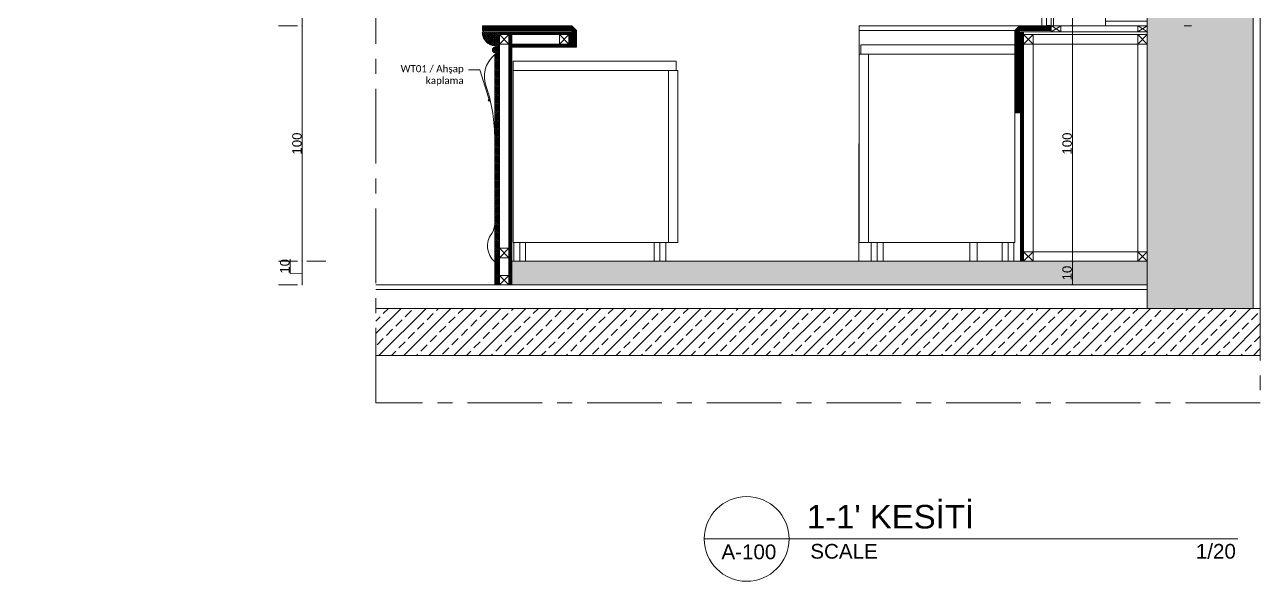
# Model space of a CAD drawing. Header units: millimetres. Extents: x 29001 to 40804, y -8833 to -5892.
# Drawn here: x 33770 to 34294, y -6582 to -6346 of the extents above; entities that cross this region are included whole.
import ezdxf
from ezdxf import colors
from ezdxf.entities.mleader import LeaderData, LeaderLine
from ezdxf.enums import TextEntityAlignment as Align
from ezdxf.math import Vec2, Vec3

# ---------------------------------------------------------------- set-up
doc = ezdxf.new("R2010")
doc.units = ezdxf.units.MM
doc.linetypes.add('CENTER', pattern=[50.8, 31.75, -6.35, 6.35, -6.35])
doc.layers.get('0').update_dxf_attribs({"lineweight": 0})
doc.layers.get('Defpoints').update_dxf_attribs({"lineweight": 0})
for name, color, linetype, lineweight in [('Auto-Metal', 71, 'Continuous', 0), ('wipeout', 254, 'Continuous', 0), ('xxx_Auto_Duvar_Alcipan', 50, 'Continuous', 0), ('xxx_Auto_Duvar_Duvar Gorunus 01', 253, 'Continuous', 0), ('xxx_Auto_Duvar_Duvar Plan Kesit', 7, 'Continuous', 0), ('xxx_Auto_Duvar_Yesil Alcipan', 93, 'Continuous', 0), ('xxx_Auto_Kaplama_Ahşap', 34, 'Continuous', 0), ('xxx_Auto_Kaplama_Ahşap Tarama', 16, 'Continuous', 0), ('xxx_Auto_Kaplama_Aluminyum', 133, 'Continuous', 0), ('xxx_Auto_Kaplama_Mermer', 23, 'Continuous', 0), ('xxx_Auto_Kaplama_Mermer Tarama', 45, 'Continuous', 0), ('xxx_Auto_Kaplama_Siva Sap', 253, 'Continuous', 0), ('xxx_Auto_Konstruksiyon_Metal Ince', 161, 'Continuous', 0), ('xxx_Auto_Olcu_Ic', 33, 'Continuous', 0), ('xxx_Auto_Tasiyici_KolonTarama', 253, 'Continuous', 0), ('xxx_Auto_Tefris_Mutfak', 251, 'Continuous', 0), ('xxx_Auto_Yardimci_Aks', 30, 'CENTER', 0), ('xxx_Auto_Yardimci_Isaret Genel', 51, 'Continuous', 0), ('xxx_Auto_Yardimci_Yazi', 7, 'Continuous', 0)]:
    doc.layers.add(name, color=color, linetype=linetype, lineweight=lineweight)
doc.layers.add('xxx_Auto_Duvar_Duvar Tarama', color=7, linetype='Continuous', lineweight=0, true_color=0x787878)
doc.styles.add('AUTOBAN', font='')
doc.styles.add('narrow', font='ARIALN.TTF', dxfattribs={"height": 4})
doc.styles.get("Standard").update_dxf_attribs({"font": 'arial.ttf'})
doc.styles.get('AUTOBAN').set_extended_font_data('Helvetica Normal Tr')
doc.dimstyles.new('AUTO_DIM_1-20', dxfattribs={"dimtxt": 4, "dimasz": 0.75, "dimexe": 2, "dimexo": 10, "dimgap": 0.2, "dimtad": 1, "dimdec": 0, "dimrnd": 0.5, "dimdsep": 46, "dimtxsty": 'AUTOBAN', "dimblk": 'ARCHTICK', "dimcen": 2, "dimclrd": 256, "dimclre": 256, "dimclrt": 256, "dimadec": 0, "dimazin": 0, "dimtfac": 1, "dimtdec": 0, "dimtix": 1, "dimtofl": 0, "dimtmove": 1, "dimatfit": 3, "dimfxl": 1, "dimtolj": 1, "dimtzin": 0, "dimlwd": -1, "dimlwe": -1, "dimarcsym": 0})

# ---------------------------------------------------------------- blocks, each defined once
blk = doc.blocks.new('5x5')
at = {"layer": 'xxx_Auto_Kaplama_Aluminyum'}
for p, q in [((5, 5), (0, 0)), ((5, 0), (0, 5))]:
    blk.add_line(p, q, dxfattribs=at)
blk.add_lwpolyline([(5, 0), (0, 0), (0, 5), (5, 5)], close=True, dxfattribs=at)
blk = doc.blocks.new('_Dot')
at = {"color": 0, "linetype": 'ByBlock', "lineweight": -2}
blk.add_line((-0.5, 0), (-1, 0), dxfattribs=at)
at = {"color": 0, "linetype": 'ByBlock', "const_width": 0.5}
blk.add_lwpolyline([(-0.25, 0, 1), (0.25, 0, 1)], format="xyb", close=True, dxfattribs=at)
blk = doc.blocks.new('_ArchTick')
at = {"color": 0, "linetype": 'ByBlock', "const_width": 0.15}
blk.add_lwpolyline([(-0.5, -0.5), (0.5, 0.5)], dxfattribs=at)
blk = doc.blocks.new('*D180')
at = {"layer": 'Defpoints', "color": 0, "transparency": 16777216}
for p in [(33887.37, -6446.55), (33887.37, -6446.55), (33887.37, -6456.55)]:
    blk.add_point(p, dxfattribs=at)
at = {"layer": 'xxx_Auto_Olcu_Ic', "transparency": 16777216}
for p, q in [((33882.24, -6451.75), (33882.24, -6445.63)), ((33877.37, -6446.55), (33885.37, -6446.55)), ((33887.37, -6456.55), (33887.37, -6446.55)), ((33877.37, -6456.55), (33885.37, -6456.55)), ((33887.37, -6451.55), (33882.24, -6451.75))]:
    blk.add_line(p, q, dxfattribs=at)
at = {"layer": 'xxx_Auto_Olcu_Ic', "transparency": 16777216, "xscale": 0.75, "yscale": 0.75, "zscale": 0.75}
for p, rotation in [((33887.37, -6446.55), 90), ((33887.37, -6456.55), 270)]:
    blk.add_blockref('_ArchTick', p, dxfattribs=dict(at, rotation=rotation))
at = {"layer": 'xxx_Auto_Olcu_Ic', "transparency": 16777216, "insert": (33880.04, -6448.69), "char_height": 4, "attachment_point": 5, "rotation": 90, "style": 'AUTOBAN'}
blk.add_mtext('\\A1;10', dxfattribs=at)
blk = doc.blocks.new('*D181')
at = {"layer": 'Defpoints', "color": 0, "transparency": 16777216}
for p in [(33887.37, -6346.55), (33887.37, -6346.55), (33887.37, -6446.55)]:
    blk.add_point(p, dxfattribs=at)
at = {"layer": 'xxx_Auto_Olcu_Ic', "transparency": 16777216}
for p, q in [((33877.37, -6346.55), (33885.37, -6346.55)), ((33887.37, -6446.55), (33887.37, -6346.55)), ((33897.37, -6446.55), (33889.37, -6446.55))]:
    blk.add_line(p, q, dxfattribs=at)
at = {"layer": 'xxx_Auto_Olcu_Ic', "transparency": 16777216, "xscale": 0.75, "yscale": 0.75, "zscale": 0.75}
for p, rotation in [((33887.37, -6346.55), 90), ((33887.37, -6446.55), 270)]:
    blk.add_blockref('_ArchTick', p, dxfattribs=dict(at, rotation=rotation))
at = {"layer": 'xxx_Auto_Olcu_Ic', "transparency": 16777216, "insert": (33885.17, -6396.55), "char_height": 4, "attachment_point": 5, "rotation": 90, "style": 'AUTOBAN'}
blk.add_mtext('\\A1;100', dxfattribs=at)
blk = doc.blocks.new('*D182')
at = {"layer": 'Defpoints', "color": 0, "transparency": 16777216}
for p in [(33887.37, -6259.55), (33887.37, -6259.55), (33887.37, -6346.55)]:
    blk.add_point(p, dxfattribs=at)
at = {"layer": 'xxx_Auto_Olcu_Ic', "transparency": 16777216}
for p, q in [((33877.37, -6259.55), (33885.37, -6259.55)), ((33887.37, -6346.55), (33887.37, -6259.55)), ((33877.37, -6346.55), (33885.37, -6346.55))]:
    blk.add_line(p, q, dxfattribs=at)
at = {"layer": 'xxx_Auto_Olcu_Ic', "transparency": 16777216, "xscale": 0.75, "yscale": 0.75, "zscale": 0.75}
for p, rotation in [((33887.37, -6259.55), 90), ((33887.37, -6346.55), 270)]:
    blk.add_blockref('_ArchTick', p, dxfattribs=dict(at, rotation=rotation))
at = {"layer": 'xxx_Auto_Olcu_Ic', "transparency": 16777216, "insert": (33885.17, -6303.05), "char_height": 4, "attachment_point": 5, "rotation": 90, "style": 'AUTOBAN'}
blk.add_mtext('\\A1;87', dxfattribs=at)
blk = doc.blocks.new('TITLE')
for p, q in [((7.65, 0), (-7.2, 0)), ((7.2, 0), (83.43, 0))]:
    blk.add_line(p, q)
for start, end in [(0, 180), (180, 0)]:
    blk.add_arc((0, 0), 7.2, start, end)
blk.add_text('SCALE', height=2.5).set_placement((10.81, -3.35))
blk.add_attdef('%%UTITLE', (10.23, 1.78), '', height=4)
blk.add_attdef('SHEET', text='', height=2.5).set_placement((3.8, 2.58), align=Align.MIDDLE_CENTER)
blk.add_attdef('R-XXX', text='', height=2.5).set_placement((0.38, -3.45), align=Align.CENTER)
blk.add_attdef('SCALE', text='', height=2.5).set_placement((83.07, -3.35), align=Align.RIGHT)
blk = doc.blocks.new('*D209')
at = {"layer": 'Defpoints', "color": 0, "transparency": 16777216}
for p in [(34214.32, -6446.55), (34217.38, -6446.55, 0), (34217.38, -6456.55)]:
    blk.add_point(p, dxfattribs=at)
at = {"layer": 'xxx_Auto_Olcu_Ic', "transparency": 16777216}
for p, q in [((34207.38, -6446.55), (34212.32, -6446.55)), ((34214.32, -6456.55), (34214.32, -6446.55)), ((34207.38, -6456.55), (34212.32, -6456.55))]:
    blk.add_line(p, q, dxfattribs=at)
at = {"layer": 'xxx_Auto_Olcu_Ic', "transparency": 16777216, "xscale": 0.75, "yscale": 0.75, "zscale": 0.75}
for p, rotation in [((34214.32, -6446.55), 90), ((34214.32, -6456.55), 270)]:
    blk.add_blockref('_ArchTick', p, dxfattribs=dict(at, rotation=rotation))
at = {"layer": 'xxx_Auto_Olcu_Ic', "transparency": 16777216, "insert": (34212.12, -6451.55), "char_height": 4, "attachment_point": 5, "rotation": 90, "style": 'AUTOBAN'}
blk.add_mtext('\\A1;10', dxfattribs=at)
blk = doc.blocks.new('*D210')
at = {"layer": 'Defpoints', "color": 0, "transparency": 16777216}
for p in [(34214.32, -6346.55, 0.02), (34214.32, -6346.55), (34217.38, -6446.55, 0)]:
    blk.add_point(p, dxfattribs=at)
at = {"layer": 'xxx_Auto_Olcu_Ic', "transparency": 16777216}
for p, q in [((34204.32, -6346.55), (34212.32, -6346.55)), ((34214.32, -6446.55), (34214.32, -6346.55)), ((34207.38, -6446.55), (34212.32, -6446.55))]:
    blk.add_line(p, q, dxfattribs=at)
at = {"layer": 'xxx_Auto_Olcu_Ic', "transparency": 16777216, "xscale": 0.75, "yscale": 0.75, "zscale": 0.75}
for p, rotation in [((34214.32, -6346.55), 90), ((34214.32, -6446.55), 270)]:
    blk.add_blockref('_ArchTick', p, dxfattribs=dict(at, rotation=rotation))
at = {"layer": 'xxx_Auto_Olcu_Ic', "transparency": 16777216, "insert": (34212.12, -6396.55), "char_height": 4, "attachment_point": 5, "rotation": 90, "style": 'AUTOBAN'}
blk.add_mtext('\\A1;100', dxfattribs=at)
blk = doc.blocks.new('*D211')
at = {"layer": 'Defpoints', "color": 0, "transparency": 16777216}
for p in [(34214.32, -6302.75), (34228.38, -6302.75), (34214.32, -6346.55, 0.02)]:
    blk.add_point(p, dxfattribs=at)
at = {"layer": 'xxx_Auto_Olcu_Ic', "transparency": 16777216}
for p, q in [((34218.38, -6302.75), (34212.32, -6302.75)), ((34214.32, -6346.55), (34214.32, -6302.75)), ((34204.32, -6346.55), (34212.32, -6346.55))]:
    blk.add_line(p, q, dxfattribs=at)
at = {"layer": 'xxx_Auto_Olcu_Ic', "transparency": 16777216, "xscale": 0.75, "yscale": 0.75, "zscale": 0.75}
for p, rotation in [((34214.32, -6302.75), 90), ((34214.32, -6346.55), 270)]:
    blk.add_blockref('_ArchTick', p, dxfattribs=dict(at, rotation=rotation))
at = {"layer": 'xxx_Auto_Olcu_Ic', "transparency": 16777216, "insert": (34212.12, -6324.65), "char_height": 4, "attachment_point": 5, "rotation": 90, "style": 'AUTOBAN'}
blk.add_mtext('\\A1;44', dxfattribs=at)

msp = doc.modelspace()

# ---------------------------------------------------------------- hatches: boundary and pattern name
at = {"true_color": 0x7e837c}
h = msp.add_hatch(color=8, dxfattribs=at)
h.dxf.hatch_style = 1
h.paths.add_polyline_path([(34246.1, -5999.7), (34246.1, -6466.55), (34291.1, -6466.55), (34291.1, -5999.7)])
at = {"layer": 'xxx_Auto_Duvar_Duvar Tarama'}
h = msp.add_hatch(dxfattribs=at)
h.set_pattern_fill('ANSI31', color=256, scale=3)
h.set_pattern_definition([(315, (31934.65708, -6193.92155), (0.26516504, 0.26516504), [])])
h.paths.add_polyline_path([(33971.13, -6350.3), (33971.13, -6349.05), (34001.85, -6349.05), (34001.85, -6350.3)])
h = msp.add_hatch(dxfattribs=at)
h.set_pattern_fill('ANSI31', color=256, scale=3)
h.set_pattern_definition([(315, (31923.6826, -6193.92155), (0.26516504, 0.26516504), [])])
h.paths.add_polyline_path([(34000.6, -6350.3), (34000.6, -6354.3), (34001.85, -6354.3), (34001.85, -6350.3)])
h = msp.add_hatch(dxfattribs=at)
h.set_pattern_fill('ANSI31', color=256, scale=3)
h.set_pattern_definition([(315, (31934.65708, -6199.17155), (0.26516504, 0.26516504), [])])
h.paths.add_polyline_path([(33976.38, -6355.55), (33976.38, -6354.3), (34001.85, -6354.3), (34001.85, -6355.55)])
at = {"layer": 'xxx_Auto_Kaplama_Ahşap Tarama', "linetype": 'Continuous'}
h = msp.add_hatch(dxfattribs=at)
h.set_pattern_fill('ANSI37', color=256, scale=5, angle=-90)
h.set_pattern_definition([(225, (31849.6141, -6193.92155), (0.44194174, -0.44194174), []), (315, (31849.6141, -6193.92155), (0.44194174, 0.44194174), [])])
edge = h.paths.add_edge_path()
edge.add_line((33971.13, -6443.05), (33969.13, -6443.05))
edge.add_line((33969.13, -6443.05), (33969.13, -6358.55))
edge.add_line((33969.13, -6358.55), (33969.63, -6358.55))
edge.add_line((33969.63, -6358.55), (33969.63, -6358.05))
edge.add_line((33969.63, -6358.05), (33969.13, -6358.05))
edge.add_arc((33969.41, -6356.8), 1.28, 102.6804, 257.3195, ccw=False)
edge.add_line((33969.13, -6355.55), (33969.63, -6355.55))
edge.add_line((33969.63, -6355.55), (33969.63, -6355.05))
edge.add_line((33969.63, -6355.05), (33969.13, -6355.05))
edge.add_arc((33969.61, -6349.31), 5.76, 177.3847, 265.2399, ccw=False)
edge.add_line((33963.86, -6349.05), (33971.13, -6349.05))
edge.add_line((33971.13, -6349.05), (33971.13, -6443.05))
at = {"layer": 'xxx_Auto_Kaplama_Mermer Tarama'}
h = msp.add_hatch(dxfattribs=at)
h.set_pattern_fill('ANSI31', color=256, scale=3)
h.set_pattern_definition([(315, (31916.2883, -6193.92155), (0.26516504, 0.26516504), [])])
h.paths.add_polyline_path([(34001.85, -6346.55), (33963.86, -6346.55), (33963.86, -6348.55), (34001.85, -6348.55)])
h = msp.add_hatch(dxfattribs=at)
h.set_pattern_fill('ANSI31', color=256, scale=3)
h.set_pattern_definition([(315, (31933.7307, -6193.9207), (0.26516504, 0.26516504), [])])
h.paths.add_polyline_path([(34001.85, -6355.55), (34001.85, -6346.55), (34003.85, -6348.55), (34003.85, -6355.55)])
h = msp.add_hatch(dxfattribs=at)
h.set_pattern_fill('ANSI31', color=256, scale=3)
h.set_pattern_definition([(45, (-36978.1374, -32347.52497), (-0.265165043, 0.265165043), [])])
h.paths.add_polyline_path([(33971.13, -6456.55), (33969.13, -6456.55), (33969.13, -6443.05), (33971.13, -6443.05)])
at = {"layer": 'xxx_Auto_Tasiyici_KolonTarama'}
h = msp.add_hatch(dxfattribs=at)
h.set_pattern_fill('ANSI33', color=256, scale=30)
h.set_pattern_definition([(45, (-19625.624, -30312.418), (-5.3033009, 5.3033009), []), (45, (-19620.321, -30312.418), (-5.3033009, 5.3033009), [3.75, -1.875])])
h.paths.add_polyline_path([(34294.1, -6486.55), (34294.1, -6466.55), (33918.63, -6466.55), (33918.63, -6486.55)])

# ---------------------------------------------------------------- linework, layer by layer
at = {"elevation": 0}
msp.add_lwpolyline([(34246.1, -6466.55), (34291.1, -6466.55), (34291.1, -5999.7), (34246.1, -5999.7)], close=True, dxfattribs=at)
at = {"layer": 'xxx_Auto_Duvar_Alcipan', "elevation": -0.02}
for points in [[(33971.13, -6350.3), (33971.13, -6349.05), (34001.85, -6349.05), (34001.85, -6350.3)], [(33976.38, -6355.55), (33976.38, -6354.3), (34001.85, -6354.3), (34001.85, -6355.55)]]:
    msp.add_lwpolyline(points, close=True, dxfattribs=at)
at = {"layer": 'xxx_Auto_Duvar_Alcipan'}
msp.add_lwpolyline([(34000.6, -6350.3), (34000.6, -6354.3), (34001.85, -6354.3), (34001.85, -6350.3)], close=True, dxfattribs=at)
at = {"layer": 'xxx_Auto_Duvar_Duvar Plan Kesit'}
for points, elevation in [([(33918.63, -6466.55), (34294.1, -6466.55)], 0), ([(34294.1, -6486.55), (34294.1, -6466.55)], 0), ([(34294.1, -6486.55), (33918.63, -6486.55)], -0.02)]:
    msp.add_lwpolyline(points, dxfattribs=dict(at, elevation=elevation))
at = {"layer": 'xxx_Auto_Duvar_Yesil Alcipan', "elevation": 0}
msp.add_lwpolyline([(34242.1, -6350.3), (34246.1, -6350.3), (34246.1, -6349.05), (34242.1, -6349.05)], dxfattribs=at)
at = {"layer": 'xxx_Auto_Kaplama_Ahşap'}
for points, elevation in [([(34246.1, -6346.55), (34246.1, -6344.55), (34228.38, -6344.55), (34228.38, -6346.55), (34246.1, -6346.55)], -3.67), ([(34246.1, -6346.55), (34242.1, -6349.05)], 0), ([(34242.23, -6346.55), (34246.1, -6349.05)], 0.02), ([(34261.85, -6346.55), (34264.85, -6346.55)], -3.67), ([(33969.13, -6355.05), (33969.13, -6349.05)], 0)]:
    msp.add_lwpolyline(points, dxfattribs=dict(at, elevation=elevation))
at = {"layer": 'xxx_Auto_Kaplama_Ahşap', "elevation": 0}
msp.add_lwpolyline([(34242.1, -6349.05), (34246.1, -6349.05), (34246.1, -6346.55), (34242.1, -6346.55)], close=True, dxfattribs=at)
for points in [[(33971.13, -6443.05), (33969.13, -6443.05), (33969.13, -6358.55), (33969.63, -6358.55), (33969.63, -6358.05), (33969.13, -6358.05, -0.799999), (33969.13, -6355.55), (33969.63, -6355.55), (33969.63, -6355.05), (33969.13, -6355.05, -0.403291), (33963.86, -6349.05), (33971.13, -6349.05)], [(33969.13, -6430.7, -0.136772), (33967.88, -6434.74, 0.40283), (33969.13, -6446.74)]]:
    msp.add_lwpolyline(points, format="xyb", close=True, dxfattribs=at)
msp.add_lwpolyline([(33969.13, -6394.74), (33969.13, -6358.74, 0.33204), (33965.69, -6372.74, -0.076082), (33969.13, -6394.74)], format="xyb", dxfattribs=at)
at = {"layer": 'xxx_Auto_Kaplama_Mermer'}
for points in [[(34001.85, -6346.55), (33963.86, -6346.55), (33963.86, -6348.55), (34001.85, -6348.55)], [(34001.85, -6355.55), (34001.85, -6346.55), (34003.85, -6348.55), (34003.85, -6355.55)]]:
    msp.add_lwpolyline(points, close=True, dxfattribs=at)
for points, elevation in [([(33964.36, -6348.55), (33964.36, -6349.05)], 0), ([(34246.1, -6456.55), (33918.63, -6456.55)], 0.02), ([(34246.1, -6458.55), (33918.63, -6458.55)], 0.02)]:
    msp.add_lwpolyline(points, dxfattribs=dict(at, elevation=elevation))
at = {"layer": 'xxx_Auto_Kaplama_Mermer', "elevation": 0}
msp.add_lwpolyline([(33971.13, -6456.55), (33969.13, -6456.55), (33969.13, -6443.05), (33971.13, -6443.05)], close=True, dxfattribs=at)
at = {"layer": 'xxx_Auto_Kaplama_Mermer'}
msp.add_lwpolyline([(34246.1, -6456.55), (34246.1, -6458.55)], dxfattribs=at)
at = {"layer": 'xxx_Auto_Kaplama_Siva Sap', "elevation": 0}
for points in [[(34246.1, -6466.55), (34246.1, -6466.55), (34246.1, -5999.7), (34246.1, -5999.7)], [(34291.1, -6466.55), (34294.1, -6466.55), (34294.1, -5999.7), (34291.1, -5999.7)]]:
    msp.add_lwpolyline(points, close=True, dxfattribs=at)
at = {"layer": 'xxx_Auto_Konstruksiyon_Metal Ince', "linetype": 'Continuous'}
msp.add_lwpolyline([(34246.1, -6442.55), (34246.1, -6354.3), (34242.1, -6354.3), (34242.1, -6442.55)], close=True, dxfattribs=at)
at = {"layer": 'xxx_Auto_Tefris_Mutfak', "elevation": 0}
msp.add_lwpolyline([(33969.13, -6456.55), (33971.13, -6456.55)], dxfattribs=at)

# ---------------------------------------------------------------- block references
at = {"layer": 'Auto-Metal', "xscale": 0.8, "yscale": 0.8, "zscale": 0.8}
for p in [(33971.13, -6354.3, 0), (33996.6, -6354.3), (34242.1, -6354.3), (34242.1, -6446.55, -0.02), (33971.13, -6456.55, 0)]:
    msp.add_blockref('5x5', p, dxfattribs=at)
at = {"layer": 'xxx_Auto_Yardimci_Isaret Genel'}
ref = msp.add_blockref('TITLE', (34076.06, -6564.48, 0), dxfattribs=dict(at, xscale=2.5, yscale=2.5, zscale=2.5))
ref.add_attrib('R-XXX', 'A-100', dxfattribs={"layer": '0', "height": 6.25, "style": 'AUTOBAN'}).set_placement((34077.01, -6573.09, 0), align=Align.CENTER)
ref.add_attrib('SCALE', '1/20', dxfattribs={"layer": '0', "height": 6.25, "style": 'AUTOBAN'}).set_placement((34283.74, -6572.86, 0), align=Align.RIGHT)
ref.add_attrib('%%UTITLE', "1-1' KESİTİ", (34101.62, -6560.04, 0), dxfattribs={"layer": '0', "height": 10, "style": 'AUTOBAN'})

# ---------------------------------------------------------------- dimensions: what is measured, and where the dimension line sits
at = {"layer": 'xxx_Auto_Olcu_Ic'}
for base, p1, p2, picture, middle in [((33887.37, -6259.55, 0.02), (33887.37, -6346.55, 0.02), (33887.37, -6259.55, 0.02), '*D182', (33885.17, -6303.05, 0.02)), ((33887.37, -6346.55, 0.02), (33887.37, -6446.55, 0.02), (33887.37, -6346.55, 0.02), '*D181', (33885.17, -6396.55, 0.02))]:
    dim = msp.add_linear_dim(base=base, p1=p1, p2=p2, angle=90, dimstyle='AUTO_DIM_1-20', dxfattribs=at)
    dim.commit()
    dim.dimension.update_dxf_attribs({"geometry": picture, "text_midpoint": middle})
dim = msp.add_linear_dim(base=(33887.37, -6446.55, 0.02), p1=(33887.37, -6456.55, 0.02), p2=(33887.37, -6446.55, 0.02), angle=90, dimstyle='AUTO_DIM_1-20', dxfattribs=at)
dim.commit()
dim.dimension.update_dxf_attribs({"geometry": '*D180', "text_midpoint": (33882.24, -6451.55, 0.02), "dimtype": 160})

# ---------------------------------------------------------------- leaders
at = {"layer": 'xxx_Auto_Yardimci_Yazi'}
ml = msp.add_multileader_mtext('Standard', dxfattribs=at)
ml.set_content('{\\fCalibri Light|b0|i0|c162|p34;WT01 / Ahşap \\Pkaplama}', color=256, style='narrow')
ml.set_leader_properties(color=256, linetype='ByLayer', lineweight=-1)
ml.set_arrow_properties(name='DOT')
ml.build(insert=Vec2(0, 0))
ml.multileader.update_dxf_attribs({"dogleg_length": 49.61, "arrow_head_size": 1.2})
ctx = ml.context
ctx.base_point, ctx.char_height, ctx.arrow_head_size, ctx.plane_origin = Vec3(33927.67, -6365.17, 0), 3, 1.2, Vec3(34320.76, -6266.93, 0)
ctx.text_align_type = 2
notes = []
notes.append((ctx, [(0, (1, 1, 0), (33962.82, -6365.17, 0), (-1, 0), 4.85, [(0, [(33966.79, -6378.13, 0)], 0, [])])]))
ctx.mtext.insert, ctx.mtext.width, ctx.mtext.defined_height, ctx.mtext.alignment, ctx.mtext.flow_direction = Vec3(33955.97, -6363.25, 0), 186.3768, 39.78, 3, 5
for ctx, leaders in notes:
    for number, flags, end, landing, length, lines in leaders:
        leader = LeaderData()
        leader.index, (leader.has_last_leader_line, leader.has_dogleg_vector, leader.attachment_direction) = number, flags
        leader.last_leader_point, leader.dogleg_vector, leader.dogleg_length = Vec3(end), Vec3(landing), length
        for number, points, colour, breaks in lines:
            line = LeaderLine()
            line.index, line.vertices, line.color, line.breaks = number, Vec3.list(points), colors.encode_raw_color(colour), breaks
            leader.lines.append(line)
        ctx.leaders.append(leader)

# ---------------------------------------------------------------- wipeouts: each hides what was drawn before it
msp.add_wipeout([(34124.53, -6354.55), (34189.88, -6354.55), (34189.88, -6348.55), (34191.88, -6346.55), (34205.38, -6346.55), (34205.38, -6349.05), (34192.38, -6349.05), (34192.38, -6446.55), (34128.98, -6446.55), (34128.98, -6438.55), (34123.82, -6438.55)]).translate(0, 0, 0.02).dxf.layer = 'wipeout'
msp.add_wipeout([(33976.88, -6361.55), (34046.17, -6361.55), (34046.17, -6365.55), (34046.88, -6365.55), (34046.88, -6438.55), (34041.72, -6438.55), (34041.72, -6446.55), (34036.75, -6446.55), (34036.75, -6438.55), (33982.21, -6438.55), (33982.21, -6446.55), (33977.25, -6446.55), (33977.25, -6438.55), (33976.88, -6438.55)]).dxf.layer = 'wipeout'

# ---------------------------------------------------------------- next in the draw order: hatches: boundary and pattern name
at = {"true_color": 0x7e837c}
h = msp.add_hatch(color=8, dxfattribs=at)
h.dxf.hatch_style = 1
h.paths.add_polyline_path([(33976.38, -6456.55), (34246.1, -6456.55), (34246.1, -6446.55), (33976.38, -6446.55)])
at = {"layer": 'xxx_Auto_Duvar_Duvar Tarama'}
h = msp.add_hatch(dxfattribs=at)
h.set_pattern_fill('ANSI31', color=256, scale=0.1)
h.set_pattern_definition([(45, (24810.86744, -14792.3556), (-0.224506403, 0.224506403), [])])
h.paths.add_polyline_path([(33976.38, -6456.55), (33975.13, -6456.55), (33975.13, -6350.3), (33976.38, -6350.3)])
h = msp.add_hatch(dxfattribs=at)
h.set_pattern_fill('ANSI31', color=256, scale=0.1)
h.set_pattern_definition([(45, (-21646.76424, 39677.0924), (-0.224506403, 0.224506403), [])])
h.paths.add_polyline_path([(34193.63, -6349.05), (34193.63, -6446.55), (34192.38, -6446.55), (34192.38, -6349.05)])
at = {"layer": 'xxx_Auto_Kaplama_Mermer Tarama'}
h = msp.add_hatch(dxfattribs=at)
h.set_pattern_fill('ANSI31', color=256, scale=3, angle=90)
h.set_pattern_definition([(45, (33056.20656, -6193.92154), (-0.26516504, 0.26516504), [])])
h.paths.add_polyline_path([(34191.88, -6383.55), (34191.88, -6346.55), (34189.88, -6348.55), (34189.88, -6383.55)])
h = msp.add_hatch(dxfattribs=at)
h.set_pattern_fill('ANSI31', color=256, scale=3, angle=90)
h.set_pattern_definition([(45, (33648.20103, -7329.64492), (-0.26516504, 0.26516504), [])])
h.paths.add_polyline_path([(34205.38, -6346.55), (34205.38, -6348.55), (34191.88, -6348.55), (34191.88, -6346.55)])

# ---------------------------------------------------------------- next in the draw order: linework, layer by layer
at = {"layer": 'xxx_Auto_Duvar_Alcipan', "elevation": 0}
msp.add_lwpolyline([(33976.38, -6456.55), (33975.13, -6456.55), (33975.13, -6350.3), (33976.38, -6350.3)], close=True, dxfattribs=at)
at = {"layer": 'xxx_Auto_Duvar_Duvar Gorunus 01', "linetype": 'Continuous', "elevation": 10.34}
msp.add_lwpolyline([(34206.25, -6339.55), (34228.38, -6339.55), (34228.38, -6346.55), (34206.25, -6346.55)], close=True, dxfattribs=at)
at = {"layer": 'xxx_Auto_Duvar_Duvar Gorunus 01', "linetype": 'Continuous'}
msp.add_lwpolyline([(34173.85, -6438.55), (34173.85, -6446.55), (34170.85, -6446.55), (34170.85, -6438.55)], dxfattribs=at)
at = {"layer": 'xxx_Auto_Duvar_Yesil Alcipan', "elevation": 0.02}
msp.add_lwpolyline([(34193.63, -6349.05), (34193.63, -6446.55), (34192.38, -6446.55), (34192.38, -6349.05)], close=True, dxfattribs=at)
msp.add_lwpolyline([(34246.1, -6349.05), (34193.63, -6349.05), (34193.63, -6350.3), (34246.1, -6350.3)], dxfattribs=at)
at = {"layer": 'xxx_Auto_Kaplama_Ahşap', "linetype": 'Continuous', "elevation": 0}
msp.add_lwpolyline([(34201.38, -6153.46), (34201.38, -6346.55)], dxfattribs=at)
at = {"layer": 'xxx_Auto_Kaplama_Ahşap'}
for points, elevation in [([(34203.38, -6155.46), (34205.38, -6155.46), (34205.38, -6346.35), (34203.38, -6346.35)], 0), ([(34205.38, -6349.05), (34209.38, -6349.05), (34209.38, -6346.55), (34205.38, -6346.55)], 0.02)]:
    msp.add_lwpolyline(points, close=True, dxfattribs=dict(at, elevation=elevation))
for points, elevation in [([(34209.38, -6346.55), (34205.38, -6349.05)], 0.02), ([(34205.5, -6346.55), (34209.38, -6349.05)], 0.05)]:
    msp.add_lwpolyline(points, dxfattribs=dict(at, elevation=elevation))
at = {"layer": 'xxx_Auto_Kaplama_Aluminyum'}
for p, q in [((34123.82, -6358.55, 0), (34188.88, -6358.55)), ((34123.82, -6438.55, 0.02), (34188.88, -6438.55, 0.02))]:
    msp.add_line(p, q, dxfattribs=at)
for points, elevation in [([(34124.53, -6354.55), (34189.88, -6354.55), (34189.88, -6358.55), (34124.53, -6358.55)], 0.02), ([(34189.88, -6438.55), (34123.82, -6438.55), (34123.82, -6358.55), (34189.88, -6358.55)], 0.02), ([(34123.82, -6358.55), (34127.76, -6358.55), (34127.76, -6438.55), (34123.82, -6438.55)], 0.02), ([(34046.88, -6365.55), (34042.94, -6365.55), (34042.94, -6438.55), (34046.88, -6438.55)], 0), ([(34039.23, -6446.55), (34036.75, -6446.55), (34036.75, -6438.55), (34039.23, -6438.55)], 0), ([(34041.72, -6446.55), (34039.24, -6446.55), (34039.24, -6438.55), (34041.72, -6438.55)], 0), ([(34128.98, -6446.55), (34131.46, -6446.55), (34131.46, -6438.55), (34128.98, -6438.55)], 0.02), ([(34131.47, -6446.55), (34133.95, -6446.55), (34133.95, -6438.55), (34131.47, -6438.55)], 0.02), ([(34184.54, -6446.55), (34187.02, -6446.55), (34187.02, -6438.55), (34184.54, -6438.55)], 0.02), ([(34187.03, -6446.55), (34189.51, -6446.55), (34189.51, -6438.55), (34187.03, -6438.55)], 0.02)]:
    msp.add_lwpolyline(points, close=True, dxfattribs=dict(at, elevation=elevation))
for points in [[(34046.17, -6361.55), (33976.88, -6361.55), (33976.88, -6365.55), (34046.17, -6365.55)], [(33976.88, -6438.55), (34046.88, -6438.55), (34046.88, -6365.55), (33976.88, -6365.55)], [(33979.73, -6446.55), (33977.25, -6446.55), (33977.25, -6438.55), (33979.73, -6438.55)], [(33982.21, -6446.55), (33979.74, -6446.55), (33979.74, -6438.55), (33982.21, -6438.55)]]:
    msp.add_lwpolyline(points, close=True, dxfattribs=at)
at = {"layer": 'xxx_Auto_Kaplama_Mermer'}
for p, q in [((34123.87, -6346.55), (34123.74, -6446.55)), ((34191.88, -6346.55, 0.02), (34123.87, -6346.55)), ((34189.88, -6348.55, 0.02), (34123.87, -6348.55))]:
    msp.add_line(p, q, dxfattribs=at)
at = {"layer": 'xxx_Auto_Kaplama_Mermer', "elevation": 0.02}
for points in [[(34191.88, -6383.55), (34191.88, -6346.55), (34189.88, -6348.55), (34189.88, -6383.55)], [(34205.38, -6346.55), (34205.38, -6348.55), (34191.88, -6348.55), (34191.88, -6346.55)]]:
    msp.add_lwpolyline(points, close=True, dxfattribs=at)
at = {"layer": 'xxx_Auto_Kaplama_Mermer'}
msp.add_lwpolyline([(33976.38, -6456.55), (34246.1, -6456.55), (34246.1, -6446.55), (33976.38, -6446.55)], close=True, dxfattribs=at)
at = {"layer": 'xxx_Auto_Konstruksiyon_Metal Ince', "linetype": 'Continuous'}
for points, elevation in [([(34246.1, -6350.3), (34197.63, -6350.3), (34197.63, -6354.3), (34246.1, -6354.3)], 0.02), ([(34197.63, -6354.3), (34197.63, -6442.55)], 0.02), ([(34246.1, -6446.55), (34197.63, -6446.55), (34197.63, -6442.55), (34246.1, -6442.55)], 0)]:
    msp.add_lwpolyline(points, dxfattribs=dict(at, elevation=elevation))
at = {"layer": 'xxx_Auto_Tefris_Mutfak', "elevation": 0}
msp.add_lwpolyline([(33976.38, -6446.55), (33975.38, -6446.55)], dxfattribs=at)
at = {"layer": 'xxx_Auto_Yardimci_Aks', "elevation": 0}
msp.add_lwpolyline([(33918.63, -5999.7), (34294.1, -5999.7), (34294.1, -6506.62), (33918.63, -6506.62)], close=True, dxfattribs=at)

# ---------------------------------------------------------------- next in the draw order: block references
at = {"layer": 'Auto-Metal', "xscale": 0.8, "yscale": 0.8, "zscale": 0.8}
for p in [(34193.63, -6354.3, 0.02), (33971.13, -6445.05, 0), (34193.63, -6446.55, 0)]:
    msp.add_blockref('5x5', p, dxfattribs=at)

# ---------------------------------------------------------------- next in the draw order: dimensions: what is measured, and where the dimension line sits
at = {"layer": 'xxx_Auto_Olcu_Ic'}
for base, p1, p2, picture, middle in [((34214.32, -6302.75), (34214.32, -6346.55, 0.02), (34228.38, -6302.75), '*D211', (34212.12, -6324.65)), ((34214.32, -6346.55), (34217.38, -6446.55, 0), (34214.32, -6346.55, 0.02), '*D210', (34212.12, -6396.55)), ((34214.32, -6446.55), (34217.38, -6456.55), (34217.38, -6446.55, 0), '*D209', (34212.12, -6451.55))]:
    dim = msp.add_linear_dim(base=base, p1=p1, p2=p2, angle=90, dimstyle='AUTO_DIM_1-20', dxfattribs=at)
    dim.commit()
    dim.dimension.update_dxf_attribs({"geometry": picture, "text_midpoint": middle})

doc.saveas('drawing.dxf')
